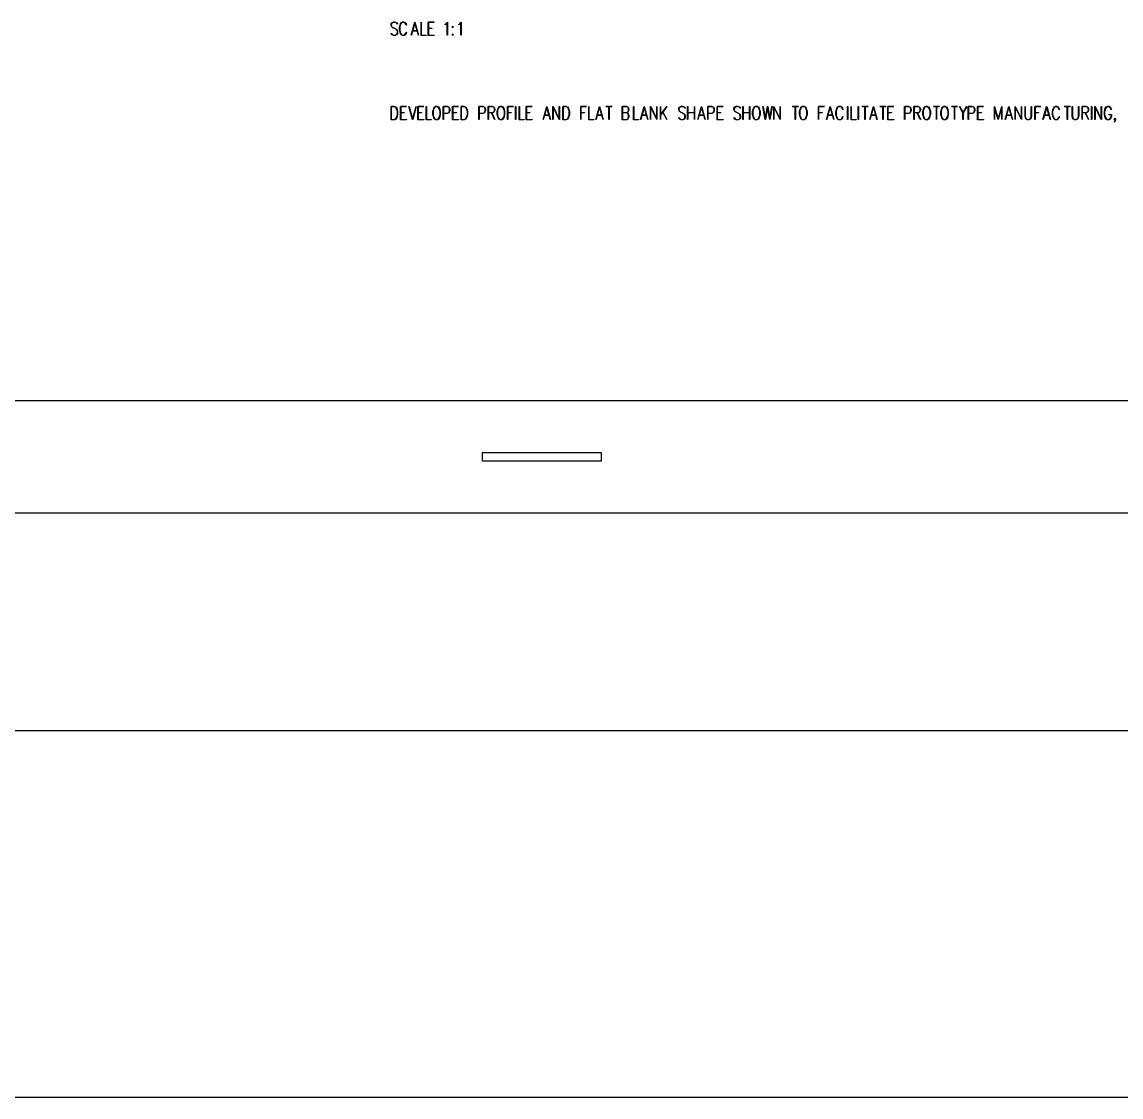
# Model space of a CAD drawing. Header units: millimetres. Extents: x 0 to 2440, y 0 to 1220.
# Drawn here: x 1263.3 to 1558.4, y 0 to 288.5 of the extents above; entities that cross this region are included whole.
import ezdxf

# ---------------------------------------------------------------- set-up
doc = ezdxf.new("R2010")
doc.units = ezdxf.units.MM

msp = doc.modelspace()

# ---------------------------------------------------------------- linework, layer by layer
at = {"color": 7, "linetype": 'Continuous'}
for p, q in [((2370.47, 186.81), (375.02, 186.81)), ((1418.86, 172.86), (1386.86, 172.86)), ((1386.86, 172.86), (1386.86, 170.76)), ((1418.86, 170.76), (1418.86, 172.86)), ((1386.86, 170.76), (1418.86, 170.76)), ((375.02, 156.81), (2370.47, 156.81)), ((1229.35, 98.38), (2395.47, 98.38)), ((0, 0), (2440, 0))]:
    msp.add_line(p, q, dxfattribs=at)
at = {"color": 7, "linetype": 'Continuous', "flags": 128}
for points in [[(1364.12, 285.46), (1363.86, 285.1), (1363.86, 285.1), (1363.49, 284.94), (1363.49, 284.94), (1363, 284.94), (1363, 284.94), (1362.63, 285.1), (1362.63, 285.1), (1362.38, 285.44), (1362.38, 285.44), (1362.42, 285.5), (1362.42, 285.5), (1362.65, 285.17), (1362.65, 285.17), (1363.01, 285.01), (1363.01, 285.01), (1363.48, 285.01), (1363.48, 285.01), (1363.84, 285.17), (1363.84, 285.17), (1364.06, 285.49), (1364.06, 285.49), (1364.06, 285.96), (1364.06, 285.96), (1363.95, 286.29), (1363.95, 286.29), (1363.83, 286.44), (1363.83, 286.44), (1363.6, 286.61), (1363.6, 286.61), (1362.87, 286.95), (1362.87, 286.95), (1362.62, 287.11), (1362.62, 287.11), (1362.49, 287.29), (1362.49, 287.29), (1362.37, 287.64), (1362.37, 287.64), (1362.37, 288), (1362.37, 288), (1362.63, 288.35), (1362.63, 288.35), (1363, 288.52), (1363, 288.52), (1363.49, 288.52), (1363.49, 288.52), (1363.86, 288.35), (1363.86, 288.35), (1364.11, 288.01), (1364.11, 288.01), (1364.07, 287.95), (1364.07, 287.95), (1363.84, 288.29), (1363.84, 288.29), (1363.48, 288.45), (1363.48, 288.45), (1363.01, 288.45), (1363.01, 288.45), (1362.65, 288.29), (1362.65, 288.29), (1362.43, 287.97), (1362.43, 287.97), (1362.43, 287.66), (1362.43, 287.66), (1362.54, 287.34), (1362.54, 287.34), (1362.66, 287.18), (1362.66, 287.18), (1362.89, 287.01), (1362.89, 287.01), (1363.62, 286.68), (1363.62, 286.68), (1363.87, 286.51), (1363.87, 286.51), (1363.99, 286.33), (1363.99, 286.33), (1364.12, 285.98), (1364.12, 285.98), (1364.12, 285.46)], [(1366.51, 285.79), (1366.39, 285.45), (1366.39, 285.45), (1366.14, 285.1), (1366.14, 285.1), (1365.89, 284.94), (1365.89, 284.94), (1365.39, 284.94), (1365.39, 284.94), (1365.14, 285.1), (1365.14, 285.1), (1364.89, 285.45), (1364.89, 285.45), (1364.77, 285.79), (1364.77, 285.79), (1364.64, 286.31), (1364.64, 286.31), (1364.64, 287.15), (1364.64, 287.15), (1364.77, 287.66), (1364.77, 287.66), (1364.89, 288.01), (1364.89, 288.01), (1365.14, 288.35), (1365.14, 288.35), (1365.39, 288.52), (1365.39, 288.52), (1365.89, 288.52), (1365.89, 288.52), (1366.14, 288.35), (1366.14, 288.35), (1366.39, 288.01), (1366.39, 288.01), (1366.51, 287.67), (1366.51, 287.67), (1366.46, 287.63), (1366.46, 287.63), (1366.34, 287.96), (1366.34, 287.96), (1366.1, 288.29), (1366.1, 288.29), (1365.87, 288.45), (1365.87, 288.45), (1365.4, 288.45), (1365.4, 288.45), (1365.17, 288.29), (1365.17, 288.29), (1364.94, 287.96), (1364.94, 287.96), (1364.81, 287.63), (1364.81, 287.63), (1364.7, 287.14), (1364.7, 287.14), (1364.7, 286.31), (1364.7, 286.31), (1364.81, 285.82), (1364.81, 285.82), (1364.94, 285.5), (1364.94, 285.5), (1365.17, 285.17), (1365.17, 285.17), (1365.4, 285.01), (1365.4, 285.01), (1365.87, 285.01), (1365.87, 285.01), (1366.1, 285.17), (1366.1, 285.17), (1366.34, 285.5), (1366.34, 285.5), (1366.46, 285.83), (1366.46, 285.83), (1366.51, 285.79)], [(1369.76, 285.01), (1369.72, 284.98), (1369.72, 284.98), (1369.4, 286.12), (1369.4, 286.12), (1368.15, 286.12), (1368.15, 286.12), (1367.83, 284.98), (1367.83, 284.98), (1367.78, 285.01), (1367.78, 285.01), (1368.75, 288.52), (1368.75, 288.52), (1368.79, 288.52), (1368.79, 288.52), (1369.76, 285.01)], [(1369.38, 286.19), (1368.77, 288.38), (1368.77, 288.38), (1368.17, 286.19), (1368.17, 286.19), (1369.38, 286.19)], [(1371.79, 284.94), (1370.43, 284.94), (1370.43, 284.94), (1370.43, 288.48), (1370.43, 288.48), (1370.49, 288.48), (1370.49, 288.48), (1370.49, 285.01), (1370.49, 285.01), (1371.79, 285.01), (1371.79, 285.01), (1371.79, 284.94)], [(1373.94, 284.94), (1372.34, 284.94), (1372.34, 284.94), (1372.34, 288.52), (1372.34, 288.52), (1373.94, 288.52), (1373.94, 288.52), (1373.94, 288.45), (1373.94, 288.45), (1372.39, 288.45), (1372.39, 288.45), (1372.39, 286.85), (1372.39, 286.85), (1373.34, 286.85), (1373.34, 286.85), (1373.34, 286.77), (1373.34, 286.77), (1372.39, 286.77), (1372.39, 286.77), (1372.39, 285.01), (1372.39, 285.01), (1373.94, 285.01), (1373.94, 285.01), (1373.94, 284.94)], [(1377.52, 284.98), (1377.46, 284.98), (1377.46, 284.98), (1377.46, 288.4), (1377.46, 288.4), (1377.15, 287.95), (1377.15, 287.95), (1376.9, 287.78), (1376.9, 287.78), (1376.87, 287.85), (1376.87, 287.85), (1377.11, 288.02), (1377.11, 288.02), (1377.48, 288.52), (1377.48, 288.52), (1377.52, 288.52), (1377.52, 288.52), (1377.52, 284.98)], [(1379.07, 287.15), (1378.91, 286.93), (1378.91, 286.93), (1378.75, 287.15), (1378.75, 287.15), (1378.91, 287.37), (1378.91, 287.37), (1379.07, 287.15)], [(1378.99, 287.16), (1378.91, 287.27), (1378.91, 287.27), (1378.83, 287.16), (1378.83, 287.16), (1378.91, 287.04), (1378.91, 287.04), (1378.99, 287.16)], [(1381.2, 284.98), (1381.14, 284.98), (1381.14, 284.98), (1381.14, 288.4), (1381.14, 288.4), (1380.82, 287.95), (1380.82, 287.95), (1380.58, 287.78), (1380.58, 287.78), (1380.55, 287.85), (1380.55, 287.85), (1380.79, 288.02), (1380.79, 288.02), (1381.16, 288.52), (1381.16, 288.52), (1381.2, 288.52), (1381.2, 288.52), (1381.2, 284.98)], [(1379.07, 285.15), (1378.91, 284.94), (1378.91, 284.94), (1378.75, 285.15), (1378.75, 285.15), (1378.91, 285.37), (1378.91, 285.37), (1379.07, 285.15)], [(1378.99, 285.15), (1378.91, 285.26), (1378.91, 285.26), (1378.83, 285.15), (1378.83, 285.15), (1378.91, 285.03), (1378.91, 285.03), (1378.99, 285.15)], [(1364.12, 263.66), (1363.99, 263.15), (1363.99, 263.15), (1363.87, 262.81), (1363.87, 262.81), (1363.62, 262.46), (1363.62, 262.46), (1363.25, 262.29), (1363.25, 262.29), (1362.37, 262.29), (1362.37, 262.29), (1362.37, 265.88), (1362.37, 265.88), (1363.25, 265.88), (1363.25, 265.88), (1363.62, 265.71), (1363.62, 265.71), (1363.87, 265.37), (1363.87, 265.37), (1363.99, 265.02), (1363.99, 265.02), (1364.12, 264.51), (1364.12, 264.51), (1364.12, 263.66)], [(1364.06, 263.68), (1364.06, 264.51), (1364.06, 264.51), (1363.95, 265), (1363.95, 265), (1363.83, 265.33), (1363.83, 265.33), (1363.59, 265.66), (1363.59, 265.66), (1363.24, 265.82), (1363.24, 265.82), (1362.43, 265.82), (1362.43, 265.82), (1362.43, 262.38), (1362.43, 262.38), (1363.24, 262.38), (1363.24, 262.38), (1363.59, 262.54), (1363.59, 262.54), (1363.83, 262.87), (1363.83, 262.87), (1363.95, 263.19), (1363.95, 263.19), (1364.06, 263.68)], [(1366.5, 262.29), (1364.9, 262.29), (1364.9, 262.29), (1364.9, 265.88), (1364.9, 265.88), (1366.5, 265.88), (1366.5, 265.88), (1366.5, 265.81), (1366.5, 265.81), (1364.95, 265.81), (1364.95, 265.81), (1364.95, 264.21), (1364.95, 264.21), (1365.89, 264.21), (1365.89, 264.21), (1365.89, 264.13), (1365.89, 264.13), (1364.95, 264.13), (1364.95, 264.13), (1364.95, 262.37), (1364.95, 262.37), (1366.5, 262.37), (1366.5, 262.37), (1366.5, 262.29)], [(1369.14, 265.84), (1368.18, 262.34), (1368.18, 262.34), (1368.12, 262.34), (1368.12, 262.34), (1367.16, 265.85), (1367.16, 265.85), (1367.21, 265.88), (1367.21, 265.88), (1368.15, 262.44), (1368.15, 262.44), (1369.1, 265.87), (1369.1, 265.87), (1369.14, 265.84)], [(1371.15, 262.29), (1369.55, 262.29), (1369.55, 262.29), (1369.55, 265.88), (1369.55, 265.88), (1371.15, 265.88), (1371.15, 265.88), (1371.15, 265.81), (1371.15, 265.81), (1369.6, 265.81), (1369.6, 265.81), (1369.6, 264.21), (1369.6, 264.21), (1370.54, 264.21), (1370.54, 264.21), (1370.54, 264.13), (1370.54, 264.13), (1369.6, 264.13), (1369.6, 264.13), (1369.6, 262.37), (1369.6, 262.37), (1371.15, 262.37), (1371.15, 262.37), (1371.15, 262.29)], [(1373.17, 262.29), (1371.81, 262.29), (1371.81, 262.29), (1371.81, 265.84), (1371.81, 265.84), (1371.86, 265.84), (1371.86, 265.84), (1371.86, 262.37), (1371.86, 262.37), (1373.17, 262.37), (1373.17, 262.37), (1373.17, 262.29)], [(1375.58, 263.66), (1375.46, 263.15), (1375.46, 263.15), (1375.34, 262.81), (1375.34, 262.81), (1375.09, 262.46), (1375.09, 262.46), (1374.84, 262.29), (1374.84, 262.29), (1374.34, 262.29), (1374.34, 262.29), (1374.09, 262.46), (1374.09, 262.46), (1373.84, 262.81), (1373.84, 262.81), (1373.72, 263.15), (1373.72, 263.15), (1373.59, 263.66), (1373.59, 263.66), (1373.59, 264.51), (1373.59, 264.51), (1373.72, 265.02), (1373.72, 265.02), (1373.84, 265.37), (1373.84, 265.37), (1374.09, 265.71), (1374.09, 265.71), (1374.34, 265.88), (1374.34, 265.88), (1374.84, 265.88), (1374.84, 265.88), (1375.09, 265.71), (1375.09, 265.71), (1375.34, 265.37), (1375.34, 265.37), (1375.46, 265.02), (1375.46, 265.02), (1375.58, 264.51), (1375.58, 264.51), (1375.58, 263.66)], [(1375.53, 263.68), (1375.53, 264.51), (1375.53, 264.51), (1375.41, 265), (1375.41, 265), (1375.29, 265.33), (1375.29, 265.33), (1375.05, 265.66), (1375.05, 265.66), (1374.82, 265.82), (1374.82, 265.82), (1374.35, 265.82), (1374.35, 265.82), (1374.12, 265.66), (1374.12, 265.66), (1373.88, 265.33), (1373.88, 265.33), (1373.76, 265), (1373.76, 265), (1373.65, 264.51), (1373.65, 264.51), (1373.65, 263.68), (1373.65, 263.68), (1373.76, 263.19), (1373.76, 263.19), (1373.88, 262.87), (1373.88, 262.87), (1374.12, 262.54), (1374.12, 262.54), (1374.35, 262.38), (1374.35, 262.38), (1374.82, 262.38), (1374.82, 262.38), (1375.05, 262.54), (1375.05, 262.54), (1375.29, 262.87), (1375.29, 262.87), (1375.41, 263.19), (1375.41, 263.19), (1375.53, 263.68)], [(1378.12, 264.67), (1377.99, 264.32), (1377.99, 264.32), (1377.86, 264.14), (1377.86, 264.14), (1377.49, 263.97), (1377.49, 263.97), (1376.43, 263.97), (1376.43, 263.97), (1376.43, 262.34), (1376.43, 262.34), (1376.37, 262.34), (1376.37, 262.34), (1376.37, 265.88), (1376.37, 265.88), (1377.49, 265.88), (1377.49, 265.88), (1377.86, 265.71), (1377.86, 265.71), (1377.99, 265.54), (1377.99, 265.54), (1378.12, 265.19), (1378.12, 265.19), (1378.12, 264.67)], [(1378.06, 264.69), (1378.06, 265.18), (1378.06, 265.18), (1377.95, 265.5), (1377.95, 265.5), (1377.84, 265.66), (1377.84, 265.66), (1377.48, 265.82), (1377.48, 265.82), (1376.43, 265.82), (1376.43, 265.82), (1376.43, 264.05), (1376.43, 264.05), (1377.48, 264.05), (1377.48, 264.05), (1377.84, 264.21), (1377.84, 264.21), (1377.95, 264.37), (1377.95, 264.37), (1378.06, 264.69)], [(1380.5, 262.29), (1378.9, 262.29), (1378.9, 262.29), (1378.9, 265.88), (1378.9, 265.88), (1380.5, 265.88), (1380.5, 265.88), (1380.5, 265.81), (1380.5, 265.81), (1378.95, 265.81), (1378.95, 265.81), (1378.95, 264.21), (1378.95, 264.21), (1379.89, 264.21), (1379.89, 264.21), (1379.89, 264.13), (1379.89, 264.13), (1378.95, 264.13), (1378.95, 264.13), (1378.95, 262.37), (1378.95, 262.37), (1380.5, 262.37), (1380.5, 262.37), (1380.5, 262.29)], [(1382.9, 263.66), (1382.78, 263.15), (1382.78, 263.15), (1382.66, 262.81), (1382.66, 262.81), (1382.41, 262.46), (1382.41, 262.46), (1382.03, 262.29), (1382.03, 262.29), (1381.16, 262.29), (1381.16, 262.29), (1381.16, 265.88), (1381.16, 265.88), (1382.03, 265.88), (1382.03, 265.88), (1382.41, 265.71), (1382.41, 265.71), (1382.66, 265.37), (1382.66, 265.37), (1382.78, 265.02), (1382.78, 265.02), (1382.9, 264.51), (1382.9, 264.51), (1382.9, 263.66)], [(1382.85, 263.68), (1382.85, 264.51), (1382.85, 264.51), (1382.73, 265), (1382.73, 265), (1382.61, 265.33), (1382.61, 265.33), (1382.38, 265.66), (1382.38, 265.66), (1382.03, 265.82), (1382.03, 265.82), (1381.21, 265.82), (1381.21, 265.82), (1381.21, 262.38), (1381.21, 262.38), (1382.03, 262.38), (1382.03, 262.38), (1382.38, 262.54), (1382.38, 262.54), (1382.61, 262.87), (1382.61, 262.87), (1382.73, 263.19), (1382.73, 263.19), (1382.85, 263.68)], [(1387.69, 264.67), (1387.56, 264.32), (1387.56, 264.32), (1387.43, 264.14), (1387.43, 264.14), (1387.06, 263.97), (1387.06, 263.97), (1385.99, 263.97), (1385.99, 263.97), (1385.99, 262.34), (1385.99, 262.34), (1385.94, 262.34), (1385.94, 262.34), (1385.94, 265.88), (1385.94, 265.88), (1387.06, 265.88), (1387.06, 265.88), (1387.43, 265.71), (1387.43, 265.71), (1387.56, 265.54), (1387.56, 265.54), (1387.69, 265.19), (1387.69, 265.19), (1387.69, 264.67)], [(1387.63, 264.69), (1387.63, 265.18), (1387.63, 265.18), (1387.52, 265.5), (1387.52, 265.5), (1387.41, 265.66), (1387.41, 265.66), (1387.05, 265.82), (1387.05, 265.82), (1385.99, 265.82), (1385.99, 265.82), (1385.99, 264.05), (1385.99, 264.05), (1387.05, 264.05), (1387.05, 264.05), (1387.41, 264.21), (1387.41, 264.21), (1387.52, 264.37), (1387.52, 264.37), (1387.63, 264.69)], [(1390.21, 264.84), (1390.09, 264.49), (1390.09, 264.49), (1389.96, 264.31), (1389.96, 264.31), (1389.58, 264.14), (1389.58, 264.14), (1389.39, 264.14), (1389.39, 264.14), (1390.21, 262.37), (1390.21, 262.37), (1390.16, 262.34), (1390.16, 262.34), (1389.33, 264.14), (1389.33, 264.14), (1388.52, 264.14), (1388.52, 264.14), (1388.52, 262.34), (1388.52, 262.34), (1388.47, 262.34), (1388.47, 262.34), (1388.47, 265.88), (1388.47, 265.88), (1389.58, 265.88), (1389.58, 265.88), (1389.96, 265.71), (1389.96, 265.71), (1390.09, 265.54), (1390.09, 265.54), (1390.21, 265.19), (1390.21, 265.19), (1390.21, 264.84)], [(1390.16, 264.86), (1390.16, 265.18), (1390.16, 265.18), (1390.04, 265.5), (1390.04, 265.5), (1389.93, 265.66), (1389.93, 265.66), (1389.58, 265.82), (1389.58, 265.82), (1388.52, 265.82), (1388.52, 265.82), (1388.52, 264.22), (1388.52, 264.22), (1389.58, 264.22), (1389.58, 264.22), (1389.93, 264.38), (1389.93, 264.38), (1390.04, 264.54), (1390.04, 264.54), (1390.16, 264.86)], [(1392.86, 263.66), (1392.74, 263.15), (1392.74, 263.15), (1392.61, 262.81), (1392.61, 262.81), (1392.37, 262.46), (1392.37, 262.46), (1392.11, 262.29), (1392.11, 262.29), (1391.62, 262.29), (1391.62, 262.29), (1391.36, 262.46), (1391.36, 262.46), (1391.11, 262.81), (1391.11, 262.81), (1390.99, 263.15), (1390.99, 263.15), (1390.87, 263.66), (1390.87, 263.66), (1390.87, 264.51), (1390.87, 264.51), (1390.99, 265.02), (1390.99, 265.02), (1391.11, 265.37), (1391.11, 265.37), (1391.36, 265.71), (1391.36, 265.71), (1391.62, 265.88), (1391.62, 265.88), (1392.11, 265.88), (1392.11, 265.88), (1392.37, 265.71), (1392.37, 265.71), (1392.61, 265.37), (1392.61, 265.37), (1392.74, 265.02), (1392.74, 265.02), (1392.86, 264.51), (1392.86, 264.51), (1392.86, 263.66)], [(1392.81, 263.68), (1392.81, 264.51), (1392.81, 264.51), (1392.69, 265), (1392.69, 265), (1392.57, 265.33), (1392.57, 265.33), (1392.33, 265.66), (1392.33, 265.66), (1392.1, 265.82), (1392.1, 265.82), (1391.63, 265.82), (1391.63, 265.82), (1391.4, 265.66), (1391.4, 265.66), (1391.16, 265.33), (1391.16, 265.33), (1391.04, 265), (1391.04, 265), (1390.93, 264.51), (1390.93, 264.51), (1390.93, 263.68), (1390.93, 263.68), (1391.04, 263.19), (1391.04, 263.19), (1391.16, 262.87), (1391.16, 262.87), (1391.4, 262.54), (1391.4, 262.54), (1391.63, 262.38), (1391.63, 262.38), (1392.1, 262.38), (1392.1, 262.38), (1392.33, 262.54), (1392.33, 262.54), (1392.57, 262.87), (1392.57, 262.87), (1392.69, 263.19), (1392.69, 263.19), (1392.81, 263.68)], [(1395.25, 265.81), (1393.7, 265.81), (1393.7, 265.81), (1393.7, 264.21), (1393.7, 264.21), (1394.65, 264.21), (1394.65, 264.21), (1394.65, 264.14), (1394.65, 264.14), (1393.7, 264.14), (1393.7, 264.14), (1393.7, 262.34), (1393.7, 262.34), (1393.65, 262.34), (1393.65, 262.34), (1393.65, 265.88), (1393.65, 265.88), (1395.25, 265.88), (1395.25, 265.88), (1395.25, 265.81)], [(1395.87, 262.34), (1395.82, 262.34), (1395.82, 262.34), (1395.82, 265.84), (1395.82, 265.84), (1395.87, 265.84), (1395.87, 265.84), (1395.87, 262.34)], [(1398.11, 262.29), (1396.75, 262.29), (1396.75, 262.29), (1396.75, 265.84), (1396.75, 265.84), (1396.81, 265.84), (1396.81, 265.84), (1396.81, 262.37), (1396.81, 262.37), (1398.11, 262.37), (1398.11, 262.37), (1398.11, 262.29)], [(1400.26, 262.29), (1398.66, 262.29), (1398.66, 262.29), (1398.66, 265.88), (1398.66, 265.88), (1400.26, 265.88), (1400.26, 265.88), (1400.26, 265.81), (1400.26, 265.81), (1398.71, 265.81), (1398.71, 265.81), (1398.71, 264.21), (1398.71, 264.21), (1399.65, 264.21), (1399.65, 264.21), (1399.65, 264.13), (1399.65, 264.13), (1398.71, 264.13), (1398.71, 264.13), (1398.71, 262.37), (1398.71, 262.37), (1400.26, 262.37), (1400.26, 262.37), (1400.26, 262.29)], [(1405.16, 262.36), (1405.11, 262.34), (1405.11, 262.34), (1404.79, 263.48), (1404.79, 263.48), (1403.54, 263.48), (1403.54, 263.48), (1403.23, 262.34), (1403.23, 262.34), (1403.18, 262.36), (1403.18, 262.36), (1404.15, 265.88), (1404.15, 265.88), (1404.19, 265.88), (1404.19, 265.88), (1405.16, 262.36)], [(1404.77, 263.55), (1404.17, 265.74), (1404.17, 265.74), (1403.56, 263.55), (1403.56, 263.55), (1404.77, 263.55)], [(1407.58, 262.34), (1407.52, 262.34), (1407.52, 262.34), (1405.89, 265.71), (1405.89, 265.71), (1405.89, 262.34), (1405.89, 262.34), (1405.83, 262.34), (1405.83, 262.34), (1405.83, 265.84), (1405.83, 265.84), (1405.89, 265.84), (1405.89, 265.84), (1407.53, 262.46), (1407.53, 262.46), (1407.53, 265.84), (1407.53, 265.84), (1407.58, 265.84), (1407.58, 265.84), (1407.58, 262.34)], [(1410.24, 263.66), (1410.11, 263.15), (1410.11, 263.15), (1410, 262.81), (1410, 262.81), (1409.74, 262.46), (1409.74, 262.46), (1409.37, 262.29), (1409.37, 262.29), (1408.49, 262.29), (1408.49, 262.29), (1408.49, 265.88), (1408.49, 265.88), (1409.37, 265.88), (1409.37, 265.88), (1409.74, 265.71), (1409.74, 265.71), (1410, 265.37), (1410, 265.37), (1410.11, 265.02), (1410.11, 265.02), (1410.24, 264.51), (1410.24, 264.51), (1410.24, 263.66)], [(1410.18, 263.68), (1410.18, 264.51), (1410.18, 264.51), (1410.07, 265), (1410.07, 265), (1409.95, 265.33), (1409.95, 265.33), (1409.71, 265.66), (1409.71, 265.66), (1409.36, 265.82), (1409.36, 265.82), (1408.55, 265.82), (1408.55, 265.82), (1408.55, 262.38), (1408.55, 262.38), (1409.36, 262.38), (1409.36, 262.38), (1409.71, 262.54), (1409.71, 262.54), (1409.95, 262.87), (1409.95, 262.87), (1410.07, 263.19), (1410.07, 263.19), (1410.18, 263.68)], [(1414.88, 265.81), (1413.33, 265.81), (1413.33, 265.81), (1413.33, 264.21), (1413.33, 264.21), (1414.27, 264.21), (1414.27, 264.21), (1414.27, 264.14), (1414.27, 264.14), (1413.33, 264.14), (1413.33, 264.14), (1413.33, 262.34), (1413.33, 262.34), (1413.28, 262.34), (1413.28, 262.34), (1413.28, 265.88), (1413.28, 265.88), (1414.88, 265.88), (1414.88, 265.88), (1414.88, 265.81)], [(1416.81, 262.29), (1415.45, 262.29), (1415.45, 262.29), (1415.45, 265.84), (1415.45, 265.84), (1415.5, 265.84), (1415.5, 265.84), (1415.5, 262.37), (1415.5, 262.37), (1416.81, 262.37), (1416.81, 262.37), (1416.81, 262.29)], [(1419.34, 262.36), (1419.29, 262.34), (1419.29, 262.34), (1418.97, 263.48), (1418.97, 263.48), (1417.72, 263.48), (1417.72, 263.48), (1417.4, 262.34), (1417.4, 262.34), (1417.36, 262.36), (1417.36, 262.36), (1418.33, 265.88), (1418.33, 265.88), (1418.37, 265.88), (1418.37, 265.88), (1419.34, 262.36)], [(1418.95, 263.55), (1418.35, 265.74), (1418.35, 265.74), (1417.74, 263.55), (1417.74, 263.55), (1418.95, 263.55)], [(1421.73, 265.81), (1420.91, 265.81), (1420.91, 265.81), (1420.91, 262.34), (1420.91, 262.34), (1420.86, 262.34), (1420.86, 262.34), (1420.86, 265.81), (1420.86, 265.81), (1420.04, 265.81), (1420.04, 265.81), (1420.04, 265.88), (1420.04, 265.88), (1421.73, 265.88), (1421.73, 265.88), (1421.73, 265.81)], [(1426.19, 262.99), (1426.06, 262.64), (1426.06, 262.64), (1425.93, 262.46), (1425.93, 262.46), (1425.56, 262.29), (1425.56, 262.29), (1424.44, 262.29), (1424.44, 262.29), (1424.44, 265.88), (1424.44, 265.88), (1425.56, 265.88), (1425.56, 265.88), (1425.93, 265.71), (1425.93, 265.71), (1426.06, 265.53), (1426.06, 265.53), (1426.19, 265.18), (1426.19, 265.18), (1426.19, 264.83), (1426.19, 264.83), (1426.06, 264.48), (1426.06, 264.48), (1425.93, 264.3), (1425.93, 264.3), (1425.64, 264.17), (1425.64, 264.17), (1425.93, 264.04), (1425.93, 264.04), (1426.06, 263.86), (1426.06, 263.86), (1426.19, 263.51), (1426.19, 263.51), (1426.19, 262.99)], [(1426.13, 264.86), (1426.13, 265.18), (1426.13, 265.18), (1426.02, 265.5), (1426.02, 265.5), (1425.91, 265.66), (1425.91, 265.66), (1425.55, 265.82), (1425.55, 265.82), (1424.49, 265.82), (1424.49, 265.82), (1424.49, 264.22), (1424.49, 264.22), (1425.55, 264.22), (1425.55, 264.22), (1425.91, 264.38), (1425.91, 264.38), (1426.02, 264.54), (1426.02, 264.54), (1426.13, 264.86)], [(1428.81, 262.29), (1427.45, 262.29), (1427.45, 262.29), (1427.45, 265.84), (1427.45, 265.84), (1427.51, 265.84), (1427.51, 265.84), (1427.51, 262.37), (1427.51, 262.37), (1428.81, 262.37), (1428.81, 262.37), (1428.81, 262.29)], [(1431.34, 262.36), (1431.3, 262.34), (1431.3, 262.34), (1430.98, 263.48), (1430.98, 263.48), (1429.73, 263.48), (1429.73, 263.48), (1429.41, 262.34), (1429.41, 262.34), (1429.36, 262.36), (1429.36, 262.36), (1430.34, 265.88), (1430.34, 265.88), (1430.37, 265.88), (1430.37, 265.88), (1431.34, 262.36)], [(1430.96, 263.55), (1430.35, 265.74), (1430.35, 265.74), (1429.75, 263.55), (1429.75, 263.55), (1430.96, 263.55)], [(1433.76, 262.34), (1433.71, 262.34), (1433.71, 262.34), (1432.07, 265.71), (1432.07, 265.71), (1432.07, 262.34), (1432.07, 262.34), (1432.02, 262.34), (1432.02, 262.34), (1432.02, 265.84), (1432.02, 265.84), (1432.08, 265.84), (1432.08, 265.84), (1433.71, 262.46), (1433.71, 262.46), (1433.71, 265.84), (1433.71, 265.84), (1433.76, 265.84), (1433.76, 265.84), (1433.76, 262.34)], [(1436.42, 262.38), (1436.37, 262.34), (1436.37, 262.34), (1435.3, 264.29), (1435.3, 264.29), (1434.73, 263.5), (1434.73, 263.5), (1434.73, 262.34), (1434.73, 262.34), (1434.68, 262.34), (1434.68, 262.34), (1434.68, 265.84), (1434.68, 265.84), (1434.73, 265.84), (1434.73, 265.84), (1434.73, 263.61), (1434.73, 263.61), (1436.37, 265.88), (1436.37, 265.88), (1436.42, 265.82), (1436.42, 265.82), (1435.35, 264.35), (1435.35, 264.35), (1436.42, 262.38)], [(1441.34, 262.81), (1441.08, 262.46), (1441.08, 262.46), (1440.71, 262.29), (1440.71, 262.29), (1440.22, 262.29), (1440.22, 262.29), (1439.85, 262.46), (1439.85, 262.46), (1439.6, 262.8), (1439.6, 262.8), (1439.64, 262.86), (1439.64, 262.86), (1439.88, 262.53), (1439.88, 262.53), (1440.23, 262.37), (1440.23, 262.37), (1440.7, 262.37), (1440.7, 262.37), (1441.06, 262.53), (1441.06, 262.53), (1441.29, 262.85), (1441.29, 262.85), (1441.29, 263.32), (1441.29, 263.32), (1441.17, 263.64), (1441.17, 263.64), (1441.05, 263.8), (1441.05, 263.8), (1440.82, 263.97), (1440.82, 263.97), (1440.09, 264.3), (1440.09, 264.3), (1439.84, 264.47), (1439.84, 264.47), (1439.72, 264.65), (1439.72, 264.65), (1439.59, 265), (1439.59, 265), (1439.59, 265.36), (1439.59, 265.36), (1439.85, 265.71), (1439.85, 265.71), (1440.22, 265.88), (1440.22, 265.88), (1440.71, 265.88), (1440.71, 265.88), (1441.08, 265.71), (1441.08, 265.71), (1441.33, 265.37), (1441.33, 265.37), (1441.29, 265.31), (1441.29, 265.31), (1441.06, 265.64), (1441.06, 265.64), (1440.7, 265.81), (1440.7, 265.81), (1440.23, 265.81), (1440.23, 265.81), (1439.88, 265.64), (1439.88, 265.64), (1439.65, 265.33), (1439.65, 265.33), (1439.65, 265.02), (1439.65, 265.02), (1439.76, 264.7), (1439.76, 264.7), (1439.88, 264.54), (1439.88, 264.54), (1440.11, 264.37), (1440.11, 264.37), (1440.84, 264.04), (1440.84, 264.04), (1441.09, 263.87), (1441.09, 263.87), (1441.22, 263.69), (1441.22, 263.69), (1441.34, 263.34), (1441.34, 263.34), (1441.34, 262.81)], [(1443.85, 262.34), (1443.8, 262.34), (1443.8, 262.34), (1443.8, 264.14), (1443.8, 264.14), (1442.04, 264.14), (1442.04, 264.14), (1442.04, 262.34), (1442.04, 262.34), (1441.99, 262.34), (1441.99, 262.34), (1441.99, 265.84), (1441.99, 265.84), (1442.04, 265.84), (1442.04, 265.84), (1442.04, 264.2), (1442.04, 264.2), (1443.8, 264.2), (1443.8, 264.2), (1443.8, 265.84), (1443.8, 265.84), (1443.85, 265.84), (1443.85, 265.84), (1443.85, 262.34)], [(1446.72, 262.36), (1446.67, 262.34), (1446.67, 262.34), (1446.35, 263.48), (1446.35, 263.48), (1445.1, 263.48), (1445.1, 263.48), (1444.78, 262.34), (1444.78, 262.34), (1444.74, 262.36), (1444.74, 262.36), (1445.71, 265.88), (1445.71, 265.88), (1445.75, 265.88), (1445.75, 265.88), (1446.72, 262.36)], [(1446.33, 263.55), (1445.73, 265.74), (1445.73, 265.74), (1445.12, 263.55), (1445.12, 263.55), (1446.33, 263.55)], [(1449.14, 264.67), (1449.01, 264.32), (1449.01, 264.32), (1448.88, 264.14), (1448.88, 264.14), (1448.51, 263.97), (1448.51, 263.97), (1447.44, 263.97), (1447.44, 263.97), (1447.44, 262.34), (1447.44, 262.34), (1447.39, 262.34), (1447.39, 262.34), (1447.39, 265.88), (1447.39, 265.88), (1448.51, 265.88), (1448.51, 265.88), (1448.88, 265.71), (1448.88, 265.71), (1449.01, 265.54), (1449.01, 265.54), (1449.14, 265.19), (1449.14, 265.19), (1449.14, 264.67)], [(1449.08, 264.69), (1449.08, 265.18), (1449.08, 265.18), (1448.97, 265.5), (1448.97, 265.5), (1448.86, 265.66), (1448.86, 265.66), (1448.5, 265.82), (1448.5, 265.82), (1447.44, 265.82), (1447.44, 265.82), (1447.44, 264.05), (1447.44, 264.05), (1448.5, 264.05), (1448.5, 264.05), (1448.86, 264.21), (1448.86, 264.21), (1448.97, 264.37), (1448.97, 264.37), (1449.08, 264.69)], [(1451.52, 262.29), (1449.92, 262.29), (1449.92, 262.29), (1449.92, 265.88), (1449.92, 265.88), (1451.52, 265.88), (1451.52, 265.88), (1451.52, 265.81), (1451.52, 265.81), (1449.97, 265.81), (1449.97, 265.81), (1449.97, 264.21), (1449.97, 264.21), (1450.91, 264.21), (1450.91, 264.21), (1450.91, 264.13), (1450.91, 264.13), (1449.97, 264.13), (1449.97, 264.13), (1449.97, 262.37), (1449.97, 262.37), (1451.52, 262.37), (1451.52, 262.37), (1451.52, 262.29)], [(1456.18, 262.81), (1455.93, 262.46), (1455.93, 262.46), (1455.55, 262.29), (1455.55, 262.29), (1455.06, 262.29), (1455.06, 262.29), (1454.69, 262.46), (1454.69, 262.46), (1454.44, 262.8), (1454.44, 262.8), (1454.48, 262.86), (1454.48, 262.86), (1454.72, 262.53), (1454.72, 262.53), (1455.07, 262.37), (1455.07, 262.37), (1455.55, 262.37), (1455.55, 262.37), (1455.9, 262.53), (1455.9, 262.53), (1456.13, 262.85), (1456.13, 262.85), (1456.13, 263.32), (1456.13, 263.32), (1456.01, 263.64), (1456.01, 263.64), (1455.9, 263.8), (1455.9, 263.8), (1455.66, 263.97), (1455.66, 263.97), (1454.94, 264.3), (1454.94, 264.3), (1454.69, 264.47), (1454.69, 264.47), (1454.56, 264.65), (1454.56, 264.65), (1454.43, 265), (1454.43, 265), (1454.43, 265.36), (1454.43, 265.36), (1454.69, 265.71), (1454.69, 265.71), (1455.06, 265.88), (1455.06, 265.88), (1455.55, 265.88), (1455.55, 265.88), (1455.93, 265.71), (1455.93, 265.71), (1456.18, 265.37), (1456.18, 265.37), (1456.13, 265.31), (1456.13, 265.31), (1455.9, 265.64), (1455.9, 265.64), (1455.55, 265.81), (1455.55, 265.81), (1455.07, 265.81), (1455.07, 265.81), (1454.72, 265.64), (1454.72, 265.64), (1454.49, 265.33), (1454.49, 265.33), (1454.49, 265.02), (1454.49, 265.02), (1454.61, 264.7), (1454.61, 264.7), (1454.72, 264.54), (1454.72, 264.54), (1454.96, 264.37), (1454.96, 264.37), (1455.68, 264.04), (1455.68, 264.04), (1455.93, 263.87), (1455.93, 263.87), (1456.06, 263.69), (1456.06, 263.69), (1456.18, 263.34), (1456.18, 263.34), (1456.18, 262.81)], [(1458.7, 262.34), (1458.64, 262.34), (1458.64, 262.34), (1458.64, 264.14), (1458.64, 264.14), (1456.88, 264.14), (1456.88, 264.14), (1456.88, 262.34), (1456.88, 262.34), (1456.83, 262.34), (1456.83, 262.34), (1456.83, 265.84), (1456.83, 265.84), (1456.88, 265.84), (1456.88, 265.84), (1456.88, 264.2), (1456.88, 264.2), (1458.64, 264.2), (1458.64, 264.2), (1458.64, 265.84), (1458.64, 265.84), (1458.7, 265.84), (1458.7, 265.84), (1458.7, 262.34)], [(1461.44, 263.66), (1461.32, 263.15), (1461.32, 263.15), (1461.2, 262.81), (1461.2, 262.81), (1460.95, 262.46), (1460.95, 262.46), (1460.7, 262.29), (1460.7, 262.29), (1460.2, 262.29), (1460.2, 262.29), (1459.95, 262.46), (1459.95, 262.46), (1459.7, 262.81), (1459.7, 262.81), (1459.58, 263.15), (1459.58, 263.15), (1459.45, 263.66), (1459.45, 263.66), (1459.45, 264.51), (1459.45, 264.51), (1459.58, 265.02), (1459.58, 265.02), (1459.7, 265.37), (1459.7, 265.37), (1459.95, 265.71), (1459.95, 265.71), (1460.2, 265.88), (1460.2, 265.88), (1460.7, 265.88), (1460.7, 265.88), (1460.95, 265.71), (1460.95, 265.71), (1461.2, 265.37), (1461.2, 265.37), (1461.32, 265.02), (1461.32, 265.02), (1461.44, 264.51), (1461.44, 264.51), (1461.44, 263.66)], [(1461.39, 263.68), (1461.39, 264.51), (1461.39, 264.51), (1461.27, 265), (1461.27, 265), (1461.15, 265.33), (1461.15, 265.33), (1460.91, 265.66), (1460.91, 265.66), (1460.68, 265.82), (1460.68, 265.82), (1460.21, 265.82), (1460.21, 265.82), (1459.98, 265.66), (1459.98, 265.66), (1459.75, 265.33), (1459.75, 265.33), (1459.62, 265), (1459.62, 265), (1459.51, 264.51), (1459.51, 264.51), (1459.51, 263.68), (1459.51, 263.68), (1459.62, 263.19), (1459.62, 263.19), (1459.75, 262.87), (1459.75, 262.87), (1459.98, 262.54), (1459.98, 262.54), (1460.21, 262.38), (1460.21, 262.38), (1460.68, 262.38), (1460.68, 262.38), (1460.91, 262.54), (1460.91, 262.54), (1461.15, 262.87), (1461.15, 262.87), (1461.27, 263.19), (1461.27, 263.19), (1461.39, 263.68)], [(1464.7, 265.84), (1464.1, 262.34), (1464.1, 262.34), (1464.04, 262.34), (1464.04, 262.34), (1463.47, 265.7), (1463.47, 265.7), (1462.89, 262.34), (1462.89, 262.34), (1462.84, 262.34), (1462.84, 262.34), (1462.23, 265.86), (1462.23, 265.86), (1462.29, 265.88), (1462.29, 265.88), (1462.86, 262.51), (1462.86, 262.51), (1463.44, 265.84), (1463.44, 265.84), (1463.5, 265.84), (1463.5, 265.84), (1464.07, 262.51), (1464.07, 262.51), (1464.65, 265.86), (1464.65, 265.86), (1464.71, 265.84)], [(1466.86, 262.34), (1466.8, 262.34), (1466.8, 262.34), (1465.17, 265.71), (1465.17, 265.71), (1465.17, 262.34), (1465.17, 262.34), (1465.11, 262.34), (1465.11, 262.34), (1465.11, 265.84), (1465.11, 265.84), (1465.17, 265.84), (1465.17, 265.84), (1466.8, 262.46), (1466.8, 262.46), (1466.8, 265.84), (1466.8, 265.84), (1466.86, 265.84), (1466.86, 265.84), (1466.86, 262.34)], [(1471.75, 265.81), (1470.93, 265.81), (1470.93, 265.81), (1470.93, 262.34), (1470.93, 262.34), (1470.87, 262.34), (1470.87, 262.34), (1470.87, 265.81), (1470.87, 265.81), (1470.06, 265.81), (1470.06, 265.81), (1470.06, 265.88), (1470.06, 265.88), (1471.75, 265.88), (1471.75, 265.88), (1471.75, 265.81)], [(1474.07, 263.66), (1473.94, 263.15), (1473.94, 263.15), (1473.82, 262.81), (1473.82, 262.81), (1473.58, 262.46), (1473.58, 262.46), (1473.32, 262.29), (1473.32, 262.29), (1472.82, 262.29), (1472.82, 262.29), (1472.57, 262.46), (1472.57, 262.46), (1472.32, 262.81), (1472.32, 262.81), (1472.2, 263.15), (1472.2, 263.15), (1472.08, 263.66), (1472.08, 263.66), (1472.08, 264.51), (1472.08, 264.51), (1472.2, 265.02), (1472.2, 265.02), (1472.32, 265.37), (1472.32, 265.37), (1472.57, 265.71), (1472.57, 265.71), (1472.82, 265.88), (1472.82, 265.88), (1473.32, 265.88), (1473.32, 265.88), (1473.58, 265.71), (1473.58, 265.71), (1473.82, 265.37), (1473.82, 265.37), (1473.94, 265.02), (1473.94, 265.02), (1474.07, 264.51), (1474.07, 264.51), (1474.07, 263.66)], [(1474.01, 263.68), (1474.01, 264.51), (1474.01, 264.51), (1473.9, 265), (1473.9, 265), (1473.78, 265.33), (1473.78, 265.33), (1473.54, 265.66), (1473.54, 265.66), (1473.31, 265.82), (1473.31, 265.82), (1472.84, 265.82), (1472.84, 265.82), (1472.61, 265.66), (1472.61, 265.66), (1472.37, 265.33), (1472.37, 265.33), (1472.25, 265), (1472.25, 265), (1472.13, 264.51), (1472.13, 264.51), (1472.13, 263.68), (1472.13, 263.68), (1472.25, 263.19), (1472.25, 263.19), (1472.37, 262.87), (1472.37, 262.87), (1472.61, 262.54), (1472.61, 262.54), (1472.84, 262.38), (1472.84, 262.38), (1473.31, 262.38), (1473.31, 262.38), (1473.54, 262.54), (1473.54, 262.54), (1473.78, 262.87), (1473.78, 262.87), (1473.9, 263.19), (1473.9, 263.19), (1474.01, 263.68)], [(1478.72, 265.81), (1477.17, 265.81), (1477.17, 265.81), (1477.17, 264.21), (1477.17, 264.21), (1478.11, 264.21), (1478.11, 264.21), (1478.11, 264.14), (1478.11, 264.14), (1477.17, 264.14), (1477.17, 264.14), (1477.17, 262.34), (1477.17, 262.34), (1477.12, 262.34), (1477.12, 262.34), (1477.12, 265.88), (1477.12, 265.88), (1478.72, 265.88), (1478.72, 265.88), (1478.72, 265.81)], [(1481.27, 262.36), (1481.23, 262.34), (1481.23, 262.34), (1480.91, 263.48), (1480.91, 263.48), (1479.66, 263.48), (1479.66, 263.48), (1479.34, 262.34), (1479.34, 262.34), (1479.29, 262.36), (1479.29, 262.36), (1480.27, 265.88), (1480.27, 265.88), (1480.3, 265.88), (1480.3, 265.88), (1481.28, 262.36)], [(1480.89, 263.55), (1480.28, 265.74), (1480.28, 265.74), (1479.68, 263.55), (1479.68, 263.55), (1480.89, 263.55)], [(1483.69, 263.15), (1483.57, 262.81), (1483.57, 262.81), (1483.32, 262.46), (1483.32, 262.46), (1483.07, 262.29), (1483.07, 262.29), (1482.57, 262.29), (1482.57, 262.29), (1482.32, 262.46), (1482.32, 262.46), (1482.07, 262.81), (1482.07, 262.81), (1481.95, 263.15), (1481.95, 263.15), (1481.83, 263.66), (1481.83, 263.66), (1481.83, 264.51), (1481.83, 264.51), (1481.95, 265.02), (1481.95, 265.02), (1482.07, 265.37), (1482.07, 265.37), (1482.32, 265.71), (1482.32, 265.71), (1482.57, 265.88), (1482.57, 265.88), (1483.07, 265.88), (1483.07, 265.88), (1483.32, 265.71), (1483.32, 265.71), (1483.57, 265.37), (1483.57, 265.37), (1483.69, 265.02), (1483.69, 265.02), (1483.64, 264.99), (1483.64, 264.99), (1483.52, 265.32), (1483.52, 265.32), (1483.29, 265.64), (1483.29, 265.64), (1483.06, 265.81), (1483.06, 265.81), (1482.59, 265.81), (1482.59, 265.81), (1482.35, 265.64), (1482.35, 265.64), (1482.12, 265.32), (1482.12, 265.32), (1482, 264.99), (1482, 264.99), (1481.88, 264.5), (1481.88, 264.5), (1481.88, 263.67), (1481.88, 263.67), (1482, 263.18), (1482, 263.18), (1482.12, 262.85), (1482.12, 262.85), (1482.35, 262.53), (1482.35, 262.53), (1482.59, 262.37), (1482.59, 262.37), (1483.06, 262.37), (1483.06, 262.37), (1483.29, 262.53), (1483.29, 262.53), (1483.52, 262.85), (1483.52, 262.85), (1483.64, 263.18), (1483.64, 263.18), (1483.69, 263.15)], [(1485.01, 262.34), (1484.96, 262.34), (1484.96, 262.34), (1484.96, 265.84), (1484.96, 265.84), (1485.01, 265.84), (1485.01, 265.84), (1485.01, 262.34)], [(1487.25, 262.29), (1485.89, 262.29), (1485.89, 262.29), (1485.89, 265.84), (1485.89, 265.84), (1485.94, 265.84), (1485.94, 265.84), (1485.94, 262.37), (1485.94, 262.37), (1487.25, 262.37), (1487.25, 262.37), (1487.25, 262.29)], [(1487.85, 262.34), (1487.8, 262.34), (1487.8, 262.34), (1487.8, 265.84), (1487.8, 265.84), (1487.85, 265.84), (1487.85, 265.84), (1487.85, 262.34)], [(1490.45, 265.81), (1489.63, 265.81), (1489.63, 265.81), (1489.63, 262.34), (1489.63, 262.34), (1489.57, 262.34), (1489.57, 262.34), (1489.57, 265.81), (1489.57, 265.81), (1488.75, 265.81), (1488.75, 265.81), (1488.75, 265.88), (1488.75, 265.88), (1490.45, 265.88), (1490.45, 265.88), (1490.45, 265.81)], [(1492.88, 262.36), (1492.84, 262.34), (1492.84, 262.34), (1492.52, 263.48), (1492.52, 263.48), (1491.27, 263.48), (1491.27, 263.48), (1490.95, 262.34), (1490.95, 262.34), (1490.9, 262.36), (1490.9, 262.36), (1491.87, 265.88), (1491.87, 265.88), (1491.91, 265.88), (1491.91, 265.88), (1492.88, 262.36)], [(1492.5, 263.55), (1491.89, 265.74), (1491.89, 265.74), (1491.29, 263.55), (1491.29, 263.55), (1492.5, 263.55)], [(1495.28, 265.81), (1494.46, 265.81), (1494.46, 265.81), (1494.46, 262.34), (1494.46, 262.34), (1494.4, 262.34), (1494.4, 262.34), (1494.4, 265.81), (1494.4, 265.81), (1493.58, 265.81), (1493.58, 265.81), (1493.58, 265.88), (1493.58, 265.88), (1495.28, 265.88), (1495.28, 265.88), (1495.28, 265.81)], [(1497.32, 262.29), (1495.73, 262.29), (1495.73, 262.29), (1495.73, 265.88), (1495.73, 265.88), (1497.33, 265.88), (1497.33, 265.88), (1497.33, 265.81), (1497.33, 265.81), (1495.78, 265.81), (1495.78, 265.81), (1495.78, 264.21), (1495.78, 264.21), (1496.72, 264.21), (1496.72, 264.21), (1496.72, 264.13), (1496.72, 264.13), (1495.78, 264.13), (1495.78, 264.13), (1495.78, 262.37), (1495.78, 262.37), (1497.33, 262.37), (1497.33, 262.37), (1497.33, 262.29)], [(1501.99, 264.67), (1501.87, 264.32), (1501.87, 264.32), (1501.74, 264.14), (1501.74, 264.14), (1501.36, 263.97), (1501.36, 263.97), (1500.3, 263.97), (1500.3, 263.97), (1500.3, 262.34), (1500.3, 262.34), (1500.24, 262.34), (1500.24, 262.34), (1500.24, 265.88), (1500.24, 265.88), (1501.36, 265.88), (1501.36, 265.88), (1501.74, 265.71), (1501.74, 265.71), (1501.87, 265.54), (1501.87, 265.54), (1501.99, 265.19), (1501.99, 265.19), (1501.99, 264.67)], [(1501.94, 264.69), (1501.94, 265.18), (1501.94, 265.18), (1501.82, 265.5), (1501.82, 265.5), (1501.71, 265.66), (1501.71, 265.66), (1501.36, 265.82), (1501.36, 265.82), (1500.3, 265.82), (1500.3, 265.82), (1500.3, 264.05), (1500.3, 264.05), (1501.36, 264.05), (1501.36, 264.05), (1501.71, 264.21), (1501.71, 264.21), (1501.82, 264.37), (1501.82, 264.37), (1501.94, 264.69)], [(1504.52, 264.84), (1504.39, 264.49), (1504.39, 264.49), (1504.26, 264.31), (1504.26, 264.31), (1503.89, 264.14), (1503.89, 264.14), (1503.7, 264.14), (1503.7, 264.14), (1504.51, 262.37), (1504.51, 262.37), (1504.47, 262.34), (1504.47, 262.34), (1503.63, 264.14), (1503.63, 264.14), (1502.82, 264.14), (1502.82, 264.14), (1502.82, 262.34), (1502.82, 262.34), (1502.77, 262.34), (1502.77, 262.34), (1502.77, 265.88), (1502.77, 265.88), (1503.89, 265.88), (1503.89, 265.88), (1504.26, 265.71), (1504.26, 265.71), (1504.39, 265.54), (1504.39, 265.54), (1504.52, 265.19), (1504.52, 265.19), (1504.52, 264.84)], [(1504.46, 264.86), (1504.46, 265.18), (1504.46, 265.18), (1504.35, 265.5), (1504.35, 265.5), (1504.23, 265.66), (1504.23, 265.66), (1503.88, 265.82), (1503.88, 265.82), (1502.82, 265.82), (1502.82, 265.82), (1502.82, 264.22), (1502.82, 264.22), (1503.88, 264.22), (1503.88, 264.22), (1504.23, 264.38), (1504.23, 264.38), (1504.35, 264.54), (1504.35, 264.54), (1504.46, 264.86)], [(1507.16, 263.66), (1507.04, 263.15), (1507.04, 263.15), (1506.92, 262.81), (1506.92, 262.81), (1506.67, 262.46), (1506.67, 262.46), (1506.42, 262.29), (1506.42, 262.29), (1505.92, 262.29), (1505.92, 262.29), (1505.67, 262.46), (1505.67, 262.46), (1505.42, 262.81), (1505.42, 262.81), (1505.3, 263.15), (1505.3, 263.15), (1505.17, 263.66), (1505.17, 263.66), (1505.17, 264.51), (1505.17, 264.51), (1505.3, 265.02), (1505.3, 265.02), (1505.42, 265.37), (1505.42, 265.37), (1505.67, 265.71), (1505.67, 265.71), (1505.92, 265.88), (1505.92, 265.88), (1506.42, 265.88), (1506.42, 265.88), (1506.67, 265.71), (1506.67, 265.71), (1506.92, 265.37), (1506.92, 265.37), (1507.04, 265.02), (1507.04, 265.02), (1507.17, 264.51), (1507.17, 264.51), (1507.17, 263.66)], [(1507.11, 263.68), (1507.11, 264.51), (1507.11, 264.51), (1506.99, 265), (1506.99, 265), (1506.87, 265.33), (1506.87, 265.33), (1506.63, 265.66), (1506.63, 265.66), (1506.4, 265.82), (1506.4, 265.82), (1505.93, 265.82), (1505.93, 265.82), (1505.7, 265.66), (1505.7, 265.66), (1505.47, 265.33), (1505.47, 265.33), (1505.35, 265), (1505.35, 265), (1505.23, 264.51), (1505.23, 264.51), (1505.23, 263.68), (1505.23, 263.68), (1505.35, 263.19), (1505.35, 263.19), (1505.47, 262.87), (1505.47, 262.87), (1505.7, 262.54), (1505.7, 262.54), (1505.93, 262.38), (1505.93, 262.38), (1506.4, 262.38), (1506.4, 262.38), (1506.63, 262.54), (1506.63, 262.54), (1506.87, 262.87), (1506.87, 262.87), (1506.99, 263.19), (1506.99, 263.19), (1507.11, 263.68)], [(1509.67, 265.81), (1508.85, 265.81), (1508.85, 265.81), (1508.85, 262.34), (1508.85, 262.34), (1508.8, 262.34), (1508.8, 262.34), (1508.8, 265.81), (1508.8, 265.81), (1507.98, 265.81), (1507.98, 265.81), (1507.98, 265.88), (1507.98, 265.88), (1509.67, 265.88), (1509.67, 265.88), (1509.67, 265.81)], [(1511.99, 263.66), (1511.87, 263.15), (1511.87, 263.15), (1511.75, 262.81), (1511.75, 262.81), (1511.5, 262.46), (1511.5, 262.46), (1511.25, 262.29), (1511.25, 262.29), (1510.75, 262.29), (1510.75, 262.29), (1510.5, 262.46), (1510.5, 262.46), (1510.25, 262.81), (1510.25, 262.81), (1510.13, 263.15), (1510.13, 263.15), (1510, 263.66), (1510, 263.66), (1510, 264.51), (1510, 264.51), (1510.13, 265.02), (1510.13, 265.02), (1510.25, 265.37), (1510.25, 265.37), (1510.5, 265.71), (1510.5, 265.71), (1510.75, 265.88), (1510.75, 265.88), (1511.25, 265.88), (1511.25, 265.88), (1511.5, 265.71), (1511.5, 265.71), (1511.75, 265.37), (1511.75, 265.37), (1511.87, 265.02), (1511.87, 265.02), (1511.99, 264.51), (1511.99, 264.51), (1511.99, 263.66)], [(1511.94, 263.68), (1511.94, 264.51), (1511.94, 264.51), (1511.82, 265), (1511.82, 265), (1511.7, 265.33), (1511.7, 265.33), (1511.46, 265.66), (1511.46, 265.66), (1511.23, 265.82), (1511.23, 265.82), (1510.76, 265.82), (1510.76, 265.82), (1510.53, 265.66), (1510.53, 265.66), (1510.3, 265.33), (1510.3, 265.33), (1510.17, 265), (1510.17, 265), (1510.06, 264.51), (1510.06, 264.51), (1510.06, 263.68), (1510.06, 263.68), (1510.17, 263.19), (1510.17, 263.19), (1510.3, 262.87), (1510.3, 262.87), (1510.53, 262.54), (1510.53, 262.54), (1510.76, 262.38), (1510.76, 262.38), (1511.23, 262.38), (1511.23, 262.38), (1511.46, 262.54), (1511.46, 262.54), (1511.7, 262.87), (1511.7, 262.87), (1511.82, 263.19), (1511.82, 263.19), (1511.94, 263.68)], [(1514.5, 265.81), (1513.68, 265.81), (1513.68, 265.81), (1513.68, 262.34), (1513.68, 262.34), (1513.63, 262.34), (1513.63, 262.34), (1513.63, 265.81), (1513.63, 265.81), (1512.81, 265.81), (1512.81, 265.81), (1512.81, 265.88), (1512.81, 265.88), (1514.5, 265.88), (1514.5, 265.88), (1514.5, 265.81)], [(1516.94, 265.83), (1515.98, 264.17), (1515.98, 264.17), (1515.98, 262.34), (1515.98, 262.34), (1515.92, 262.34), (1515.92, 262.34), (1515.92, 264.17), (1515.92, 264.17), (1514.96, 265.83), (1514.96, 265.83), (1515, 265.88), (1515, 265.88), (1515.95, 264.24), (1515.95, 264.24), (1516.9, 265.88), (1516.9, 265.88), (1516.94, 265.83)], [(1519.09, 264.67), (1518.97, 264.32), (1518.97, 264.32), (1518.84, 264.14), (1518.84, 264.14), (1518.46, 263.97), (1518.46, 263.97), (1517.4, 263.97), (1517.4, 263.97), (1517.4, 262.34), (1517.4, 262.34), (1517.35, 262.34), (1517.35, 262.34), (1517.35, 265.88), (1517.35, 265.88), (1518.46, 265.88), (1518.46, 265.88), (1518.84, 265.71), (1518.84, 265.71), (1518.97, 265.54), (1518.97, 265.54), (1519.09, 265.19), (1519.09, 265.19), (1519.09, 264.67)], [(1519.04, 264.69), (1519.04, 265.18), (1519.04, 265.18), (1518.92, 265.5), (1518.92, 265.5), (1518.81, 265.66), (1518.81, 265.66), (1518.46, 265.82), (1518.46, 265.82), (1517.4, 265.82), (1517.4, 265.82), (1517.4, 264.05), (1517.4, 264.05), (1518.46, 264.05), (1518.46, 264.05), (1518.81, 264.21), (1518.81, 264.21), (1518.92, 264.37), (1518.92, 264.37), (1519.04, 264.69)], [(1521.47, 262.29), (1519.87, 262.29), (1519.87, 262.29), (1519.87, 265.88), (1519.87, 265.88), (1521.47, 265.88), (1521.47, 265.88), (1521.47, 265.81), (1521.47, 265.81), (1519.93, 265.81), (1519.93, 265.81), (1519.93, 264.21), (1519.93, 264.21), (1520.87, 264.21), (1520.87, 264.21), (1520.87, 264.13), (1520.87, 264.13), (1519.93, 264.13), (1519.93, 264.13), (1519.93, 262.37), (1519.93, 262.37), (1521.47, 262.37), (1521.47, 262.37), (1521.47, 262.29)], [(1526.38, 262.34), (1526.33, 262.34), (1526.33, 262.34), (1526.33, 265.64), (1526.33, 265.64), (1525.41, 262.34), (1525.41, 262.34), (1525.36, 262.34), (1525.36, 262.34), (1524.44, 265.64), (1524.44, 265.64), (1524.44, 262.34), (1524.44, 262.34), (1524.39, 262.34), (1524.39, 262.34), (1524.39, 265.88), (1524.39, 265.88), (1524.44, 265.88), (1524.44, 265.88), (1525.39, 262.44), (1525.39, 262.44), (1526.33, 265.88), (1526.33, 265.88), (1526.38, 265.88), (1526.38, 265.88), (1526.38, 262.34)], [(1529.26, 262.36), (1529.21, 262.34), (1529.21, 262.34), (1528.89, 263.48), (1528.89, 263.48), (1527.64, 263.48), (1527.64, 263.48), (1527.32, 262.34), (1527.32, 262.34), (1527.27, 262.36), (1527.27, 262.36), (1528.25, 265.88), (1528.25, 265.88), (1528.28, 265.88), (1528.28, 265.88), (1529.26, 262.36)], [(1528.87, 263.55), (1528.27, 265.74), (1528.27, 265.74), (1527.66, 263.55), (1527.66, 263.55), (1528.87, 263.55)], [(1531.68, 262.34), (1531.62, 262.34), (1531.62, 262.34), (1529.98, 265.71), (1529.98, 265.71), (1529.98, 262.34), (1529.98, 262.34), (1529.93, 262.34), (1529.93, 262.34), (1529.93, 265.84), (1529.93, 265.84), (1529.99, 265.84), (1529.99, 265.84), (1531.62, 262.46), (1531.62, 262.46), (1531.62, 265.84), (1531.62, 265.84), (1531.68, 265.84), (1531.68, 265.84), (1531.68, 262.34)], [(1534.33, 263.32), (1534.21, 262.81), (1534.21, 262.81), (1533.96, 262.46), (1533.96, 262.46), (1533.59, 262.29), (1533.59, 262.29), (1533.34, 262.29), (1533.34, 262.29), (1532.96, 262.46), (1532.96, 262.46), (1532.71, 262.81), (1532.71, 262.81), (1532.59, 263.32), (1532.59, 263.32), (1532.59, 265.84), (1532.59, 265.84), (1532.64, 265.84), (1532.64, 265.84), (1532.64, 263.33), (1532.64, 263.33), (1532.76, 262.84), (1532.76, 262.84), (1532.99, 262.52), (1532.99, 262.52), (1533.34, 262.36), (1533.34, 262.36), (1533.58, 262.36), (1533.58, 262.36), (1533.93, 262.52), (1533.93, 262.52), (1534.16, 262.84), (1534.16, 262.84), (1534.28, 263.33), (1534.28, 263.33), (1534.28, 265.84), (1534.28, 265.84), (1534.33, 265.84), (1534.33, 265.84), (1534.33, 263.32)], [(1536.84, 265.81), (1535.3, 265.81), (1535.3, 265.81), (1535.3, 264.21), (1535.3, 264.21), (1536.24, 264.21), (1536.24, 264.21), (1536.24, 264.14), (1536.24, 264.14), (1535.3, 264.14), (1535.3, 264.14), (1535.3, 262.34), (1535.3, 262.34), (1535.24, 262.34), (1535.24, 262.34), (1535.24, 265.88), (1535.24, 265.88), (1536.84, 265.88), (1536.84, 265.88), (1536.84, 265.81)], [(1539.4, 262.36), (1539.35, 262.34), (1539.35, 262.34), (1539.04, 263.48), (1539.04, 263.48), (1537.79, 263.48), (1537.79, 263.48), (1537.47, 262.34), (1537.47, 262.34), (1537.42, 262.36), (1537.42, 262.36), (1538.39, 265.88), (1538.39, 265.88), (1538.43, 265.88), (1538.43, 265.88), (1539.4, 262.36)], [(1539.01, 263.55), (1538.41, 265.74), (1538.41, 265.74), (1537.81, 263.55), (1537.81, 263.55), (1539.02, 263.55)], [(1541.82, 263.15), (1541.7, 262.81), (1541.7, 262.81), (1541.45, 262.46), (1541.45, 262.46), (1541.2, 262.29), (1541.2, 262.29), (1540.7, 262.29), (1540.7, 262.29), (1540.45, 262.46), (1540.45, 262.46), (1540.2, 262.81), (1540.2, 262.81), (1540.08, 263.15), (1540.08, 263.15), (1539.95, 263.66), (1539.95, 263.66), (1539.95, 264.51), (1539.95, 264.51), (1540.08, 265.02), (1540.08, 265.02), (1540.2, 265.37), (1540.2, 265.37), (1540.45, 265.71), (1540.45, 265.71), (1540.7, 265.88), (1540.7, 265.88), (1541.2, 265.88), (1541.2, 265.88), (1541.45, 265.71), (1541.45, 265.71), (1541.7, 265.37), (1541.7, 265.37), (1541.82, 265.02), (1541.82, 265.02), (1541.77, 264.99), (1541.77, 264.99), (1541.65, 265.32), (1541.65, 265.32), (1541.41, 265.64), (1541.41, 265.64), (1541.18, 265.81), (1541.18, 265.81), (1540.71, 265.81), (1540.71, 265.81), (1540.48, 265.64), (1540.48, 265.64), (1540.25, 265.32), (1540.25, 265.32), (1540.12, 264.99), (1540.12, 264.99), (1540.01, 264.5), (1540.01, 264.5), (1540.01, 263.67), (1540.01, 263.67), (1540.12, 263.18), (1540.12, 263.18), (1540.25, 262.85), (1540.25, 262.85), (1540.48, 262.53), (1540.48, 262.53), (1540.71, 262.37), (1540.71, 262.37), (1541.18, 262.37), (1541.18, 262.37), (1541.41, 262.53), (1541.41, 262.53), (1541.65, 262.85), (1541.65, 262.85), (1541.77, 263.18), (1541.77, 263.18), (1541.82, 263.15)], [(1544.81, 265.81), (1543.99, 265.81), (1543.99, 265.81), (1543.99, 262.34), (1543.99, 262.34), (1543.93, 262.34), (1543.93, 262.34), (1543.93, 265.81), (1543.93, 265.81), (1543.11, 265.81), (1543.11, 265.81), (1543.11, 265.88), (1543.11, 265.88), (1544.81, 265.88), (1544.81, 265.88), (1544.81, 265.81)], [(1547, 263.32), (1546.88, 262.81), (1546.88, 262.81), (1546.63, 262.46), (1546.63, 262.46), (1546.26, 262.29), (1546.26, 262.29), (1546.01, 262.29), (1546.01, 262.29), (1545.63, 262.46), (1545.63, 262.46), (1545.38, 262.81), (1545.38, 262.81), (1545.26, 263.32), (1545.26, 263.32), (1545.26, 265.84), (1545.26, 265.84), (1545.31, 265.84), (1545.31, 265.84), (1545.31, 263.33), (1545.31, 263.33), (1545.43, 262.84), (1545.43, 262.84), (1545.66, 262.52), (1545.66, 262.52), (1546.01, 262.36), (1546.01, 262.36), (1546.25, 262.36), (1546.25, 262.36), (1546.6, 262.52), (1546.6, 262.52), (1546.83, 262.84), (1546.83, 262.84), (1546.95, 263.33), (1546.95, 263.33), (1546.95, 265.84), (1546.95, 265.84), (1547.01, 265.84), (1547.01, 265.84), (1547.01, 263.32)], [(1549.66, 264.84), (1549.54, 264.49), (1549.54, 264.49), (1549.41, 264.31), (1549.41, 264.31), (1549.03, 264.14), (1549.03, 264.14), (1548.84, 264.14), (1548.84, 264.14), (1549.66, 262.37), (1549.66, 262.37), (1549.61, 262.34), (1549.61, 262.34), (1548.78, 264.14), (1548.78, 264.14), (1547.97, 264.14), (1547.97, 264.14), (1547.97, 262.34), (1547.97, 262.34), (1547.92, 262.34), (1547.92, 262.34), (1547.92, 265.88), (1547.92, 265.88), (1549.03, 265.88), (1549.03, 265.88), (1549.41, 265.71), (1549.41, 265.71), (1549.54, 265.54), (1549.54, 265.54), (1549.66, 265.19), (1549.66, 265.19), (1549.66, 264.84)], [(1549.61, 264.86), (1549.61, 265.18), (1549.61, 265.18), (1549.49, 265.5), (1549.49, 265.5), (1549.38, 265.66), (1549.38, 265.66), (1549.03, 265.82), (1549.03, 265.82), (1547.97, 265.82), (1547.97, 265.82), (1547.97, 264.22), (1547.97, 264.22), (1549.03, 264.22), (1549.03, 264.22), (1549.38, 264.38), (1549.38, 264.38), (1549.49, 264.54), (1549.49, 264.54), (1549.61, 264.86)], [(1550.49, 262.34), (1550.44, 262.34), (1550.44, 262.34), (1550.44, 265.84), (1550.44, 265.84), (1550.49, 265.84), (1550.49, 265.84), (1550.49, 262.34)], [(1553.12, 262.34), (1553.06, 262.34), (1553.06, 262.34), (1551.43, 265.71), (1551.43, 265.71), (1551.43, 262.34), (1551.43, 262.34), (1551.37, 262.34), (1551.37, 262.34), (1551.37, 265.84), (1551.37, 265.84), (1551.43, 265.84), (1551.43, 265.84), (1553.06, 262.46), (1553.06, 262.46), (1553.06, 265.84), (1553.06, 265.84), (1553.12, 265.84), (1553.12, 265.84), (1553.12, 262.34)], [(1555.78, 263.16), (1555.65, 262.81), (1555.65, 262.81), (1555.4, 262.46), (1555.4, 262.46), (1555.15, 262.29), (1555.15, 262.29), (1554.65, 262.29), (1554.65, 262.29), (1554.4, 262.46), (1554.4, 262.46), (1554.15, 262.81), (1554.15, 262.81), (1554.03, 263.15), (1554.03, 263.15), (1553.91, 263.66), (1553.91, 263.66), (1553.91, 264.51), (1553.91, 264.51), (1554.03, 265.02), (1554.03, 265.02), (1554.15, 265.37), (1554.15, 265.37), (1554.4, 265.71), (1554.4, 265.71), (1554.65, 265.88), (1554.65, 265.88), (1555.15, 265.88), (1555.15, 265.88), (1555.4, 265.71), (1555.4, 265.71), (1555.65, 265.37), (1555.65, 265.37), (1555.77, 265.02), (1555.77, 265.02), (1555.73, 264.99), (1555.73, 264.99), (1555.61, 265.32), (1555.61, 265.32), (1555.37, 265.64), (1555.37, 265.64), (1555.14, 265.81), (1555.14, 265.81), (1554.67, 265.81), (1554.67, 265.81), (1554.44, 265.64), (1554.44, 265.64), (1554.2, 265.32), (1554.2, 265.32), (1554.08, 264.99), (1554.08, 264.99), (1553.96, 264.5), (1553.96, 264.5), (1553.96, 263.67), (1553.96, 263.67), (1554.08, 263.18), (1554.08, 263.18), (1554.2, 262.85), (1554.2, 262.85), (1554.44, 262.53), (1554.44, 262.53), (1554.67, 262.37), (1554.67, 262.37), (1555.14, 262.37), (1555.14, 262.37), (1555.37, 262.53), (1555.37, 262.53), (1555.61, 262.85), (1555.61, 262.85), (1555.72, 263.17), (1555.72, 263.17), (1555.72, 263.63), (1555.72, 263.63), (1555.14, 263.63), (1555.14, 263.63), (1555.14, 263.71), (1555.14, 263.71), (1555.78, 263.71), (1555.78, 263.71), (1555.78, 263.16)], [(1426.13, 263.02), (1426.13, 263.5), (1426.13, 263.5), (1426.02, 263.82), (1426.02, 263.82), (1425.91, 263.98), (1425.91, 263.98), (1425.55, 264.14), (1425.55, 264.14), (1424.49, 264.14), (1424.49, 264.14), (1424.49, 262.38), (1424.49, 262.38), (1425.55, 262.38), (1425.55, 262.38), (1425.91, 262.54), (1425.91, 262.54), (1426.02, 262.7), (1426.02, 262.7), (1426.13, 263.02)], [(1556.85, 262.16), (1556.73, 261.81), (1556.73, 261.81), (1556.6, 261.63), (1556.6, 261.63), (1556.56, 261.69), (1556.56, 261.69), (1556.68, 261.86), (1556.68, 261.86), (1556.8, 262.18), (1556.8, 262.18), (1556.8, 262.42), (1556.8, 262.42), (1556.7, 262.3), (1556.7, 262.3), (1556.54, 262.51), (1556.54, 262.51), (1556.7, 262.74), (1556.7, 262.74), (1556.85, 262.53), (1556.85, 262.53), (1556.85, 262.16)], [(1556.79, 262.51), (1556.7, 262.62), (1556.7, 262.62), (1556.62, 262.51), (1556.62, 262.51), (1556.7, 262.39), (1556.7, 262.39), (1556.79, 262.51)]]:
    msp.add_lwpolyline(points, dxfattribs=at)

doc.saveas('drawing.dxf')
